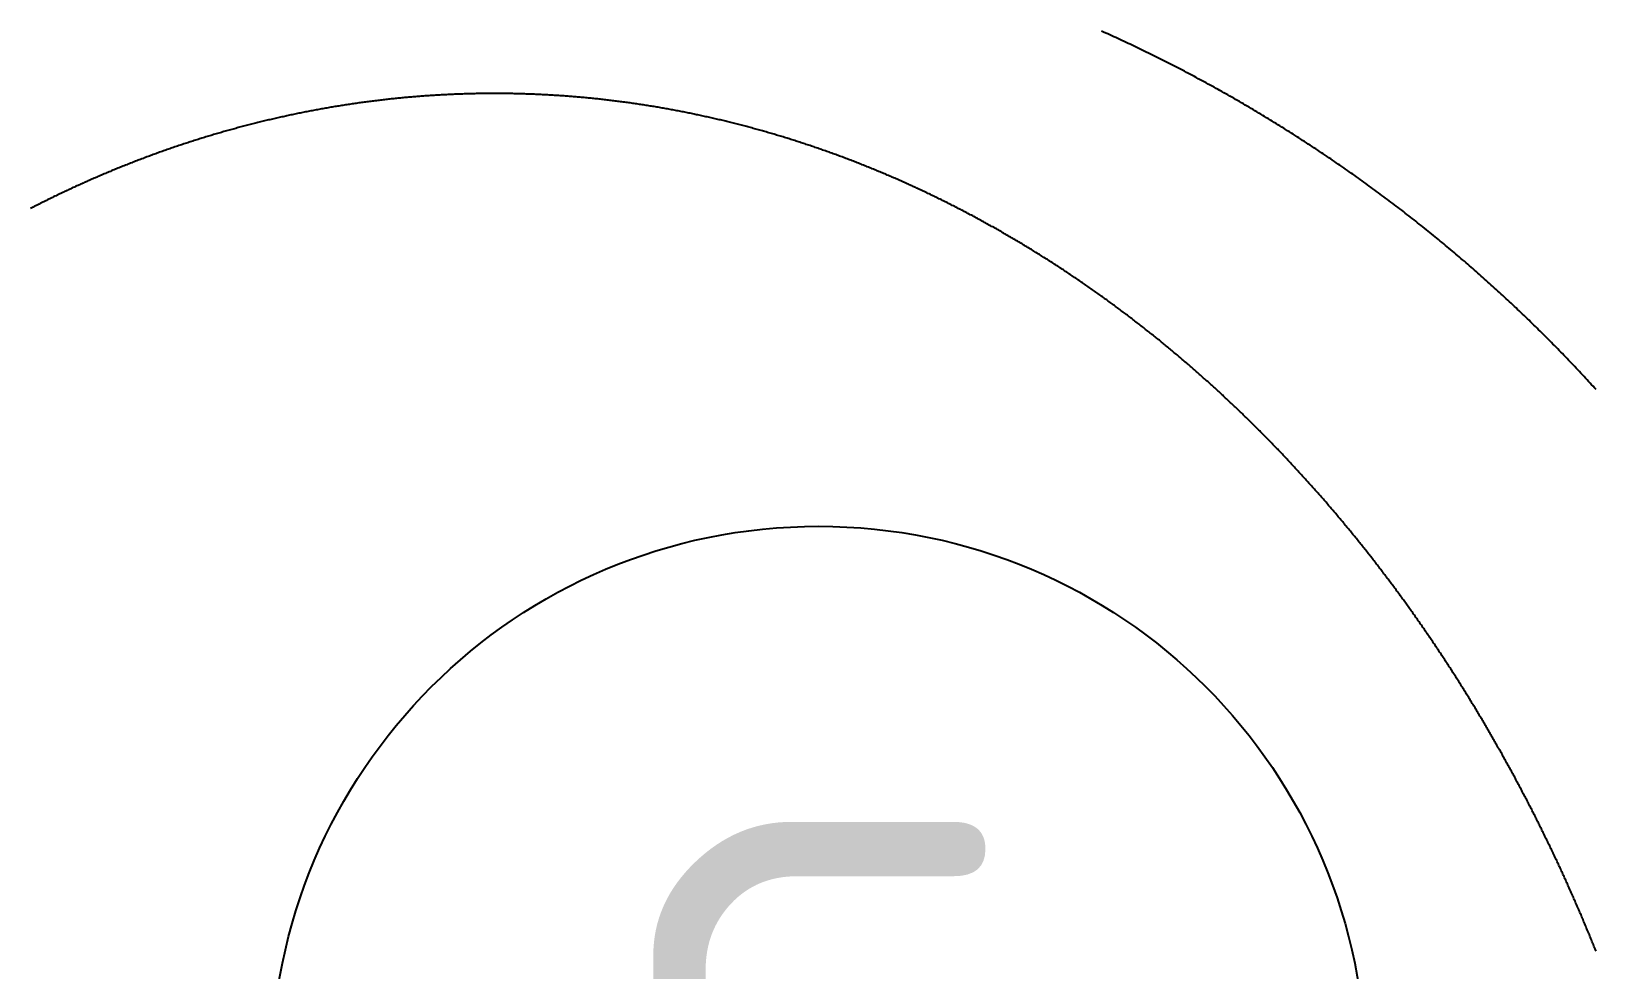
# Model space of a CAD drawing. Extents: x 4511820 to 5180432, y -1526536 to -944957.
# Drawn here: x 5013589 to 5013863.4, y -1422989 to -1422824.3 of the extents above; entities that cross this region are included whole.
import ezdxf

# ---------------------------------------------------------------- set-up
doc = ezdxf.new("R2010")
doc.units = 0
doc.header["$MEASUREMENT"] = 0
doc.layers.add('Z-Kúrenie', color=101, linetype='CONTINUOUS')
doc.styles.add('STYLE1', font='isocp.shx')

msp = doc.modelspace()

# ---------------------------------------------------------------- linework, layer by layer
at = {"layer": 'Z-Kúrenie'}
for points in [[(5013863.517, -1422887.167, 0), (5013863.258, -1422886.876, 0), (5013862.99, -1422886.584, 0), (5013862.722, -1422886.293, 0), (5013862.463, -1422886.003, 0), (5013862.195, -1422885.713, 0), (5013861.927, -1422885.424, 0), (5013861.659, -1422885.134, 0), (5013861.391, -1422884.845, 0), (5013861.124, -1422884.558, 0), (5013860.856, -1422884.27, 0), (5013860.58, -1422883.982, 0), (5013860.312, -1422883.695, 0), (5013860.044, -1422883.408, 0), (5013859.776, -1422883.122, 0), (5013859.5, -1422882.835, 0), (5013859.232, -1422882.55, 0), (5013858.956, -1422882.265, 0), (5013858.688, -1422881.98, 0), (5013858.412, -1422881.696, 0), (5013858.144, -1422881.413, 0), (5013857.868, -1422881.129, 0), (5013857.592, -1422880.846, 0), (5013857.316, -1422880.563, 0), (5013857.048, -1422880.281, 0), (5013856.772, -1422879.999, 0), (5013856.496, -1422879.718, 0), (5013856.22, -1422879.437, 0), (5013855.943, -1422879.157, 0), (5013855.667, -1422878.876, 0), (5013855.391, -1422878.597, 0), (5013855.107, -1422878.317, 0), (5013854.83, -1422878.038, 0), (5013854.554, -1422877.76, 0), (5013854.27, -1422877.482, 0), (5013853.994, -1422877.204, 0), (5013853.717, -1422876.927, 0), (5013853.433, -1422876.65, 0), (5013853.157, -1422876.374, 0), (5013852.872, -1422876.098, 0), (5013852.588, -1422875.822, 0), (5013852.311, -1422875.547, 0), (5013852.027, -1422875.273, 0), (5013851.742, -1422874.999, 0), (5013851.458, -1422874.725, 0), (5013851.173, -1422874.452, 0), (5013850.889, -1422874.179, 0), (5013850.613, -1422873.906, 0), (5013850.32, -1422873.634, 0), (5013850.035, -1422873.362, 0), (5013849.751, -1422873.091, 0), (5013849.466, -1422872.821, 0), (5013849.182, -1422872.55, 0), (5013848.897, -1422872.28, 0), (5013848.604, -1422872.011, 0), (5013848.32, -1422871.742, 0), (5013848.027, -1422871.473, 0), (5013847.742, -1422871.205, 0), (5013847.449, -1422870.937, 0), (5013847.165, -1422870.67, 0), (5013846.872, -1422870.403, 0), (5013846.587, -1422870.137, 0), (5013846.294, -1422869.871, 0), (5013846.002, -1422869.605, 0), (5013845.709, -1422869.34, 0), (5013845.416, -1422869.075, 0), (5013845.131, -1422868.811, 0), (5013844.838, -1422868.547, 0), (5013844.545, -1422868.284, 0), (5013844.253, -1422868.021, 0), (5013843.951, -1422867.759, 0), (5013843.658, -1422867.497, 0), (5013843.365, -1422867.235, 0), (5013843.073, -1422866.974, 0), (5013842.78, -1422866.713, 0), (5013842.478, -1422866.453, 0), (5013842.186, -1422866.193, 0), (5013841.884, -1422865.933, 0), (5013841.591, -1422865.675, 0), (5013841.29, -1422865.416, 0), (5013840.997, -1422865.158, 0), (5013840.696, -1422864.901, 0), (5013840.403, -1422864.644, 0), (5013840.102, -1422864.387, 0), (5013839.8, -1422864.131, 0), (5013839.499, -1422863.875, 0), (5013839.198, -1422863.619, 0), (5013838.905, -1422863.364, 0), (5013838.604, -1422863.11, 0), (5013838.303, -1422862.856, 0), (5013838.001, -1422862.603, 0), (5013837.7, -1422862.35, 0), (5013837.39, -1422862.097, 0), (5013837.089, -1422861.845, 0), (5013836.788, -1422861.593, 0), (5013836.487, -1422861.342, 0), (5013836.177, -1422861.091, 0), (5013835.876, -1422860.841, 0), (5013835.574, -1422860.591, 0), (5013835.265, -1422860.342, 0), (5013834.963, -1422860.093, 0), (5013834.654, -1422859.844, 0), (5013834.353, -1422859.597, 0), (5013834.043, -1422859.349, 0), (5013833.733, -1422859.102, 0), (5013833.432, -1422858.855, 0), (5013833.122, -1422858.609, 0), (5013832.813, -1422858.363, 0), (5013832.503, -1422858.118, 0), (5013832.193, -1422857.874, 0), (5013831.892, -1422857.629, 0), (5013831.583, -1422857.385, 0), (5013831.273, -1422857.142, 0), (5013830.955, -1422856.899, 0), (5013830.645, -1422856.657, 0), (5013830.336, -1422856.415, 0), (5013830.026, -1422856.173, 0), (5013829.716, -1422855.932, 0), (5013829.407, -1422855.692, 0), (5013829.089, -1422855.452, 0), (5013828.779, -1422855.212, 0), (5013828.461, -1422854.973, 0), (5013828.151, -1422854.735, 0), (5013827.833, -1422854.496, 0), (5013827.524, -1422854.258, 0), (5013827.206, -1422854.022, 0), (5013826.896, -1422853.785, 0), (5013826.578, -1422853.548, 0), (5013826.26, -1422853.313, 0), (5013825.951, -1422853.078, 0), (5013825.633, -1422852.842, 0), (5013825.315, -1422852.608, 0), (5013824.997, -1422852.374, 0), (5013824.679, -1422852.141, 0), (5013824.361, -1422851.908, 0), (5013824.043, -1422851.675, 0), (5013823.725, -1422851.443, 0), (5013823.407, -1422851.212, 0), (5013823.089, -1422850.981, 0), (5013822.77, -1422850.75, 0), (5013822.452, -1422850.52, 0), (5013822.126, -1422850.291, 0), (5013821.808, -1422850.062, 0), (5013821.49, -1422849.833, 0), (5013821.164, -1422849.605, 0), (5013820.846, -1422849.378, 0), (5013820.519, -1422849.15, 0), (5013820.201, -1422848.923, 0), (5013819.875, -1422848.698, 0), (5013819.557, -1422848.472, 0), (5013819.231, -1422848.246, 0), (5013818.913, -1422848.022, 0), (5013818.586, -1422847.798, 0), (5013818.26, -1422847.574, 0), (5013817.933, -1422847.351, 0), (5013817.607, -1422847.128, 0), (5013817.289, -1422846.906, 0), (5013816.963, -1422846.684, 0), (5013816.636, -1422846.463, 0), (5013816.31, -1422846.242, 0), (5013815.984, -1422846.022, 0), (5013815.657, -1422845.802, 0), (5013815.331, -1422845.583, 0), (5013814.996, -1422845.364, 0), (5013814.67, -1422845.146, 0), (5013814.343, -1422844.928, 0), (5013814.017, -1422844.711, 0), (5013813.682, -1422844.494, 0), (5013813.356, -1422844.277, 0), (5013813.03, -1422844.061, 0), (5013812.695, -1422843.846, 0), (5013812.368, -1422843.631, 0), (5013812.034, -1422843.417, 0), (5013811.707, -1422843.204, 0), (5013811.373, -1422842.99, 0), (5013811.046, -1422842.778, 0), (5013810.711, -1422842.565, 0), (5013810.377, -1422842.353, 0), (5013810.05, -1422842.142, 0), (5013809.716, -1422841.931, 0), (5013809.381, -1422841.721, 0), (5013809.046, -1422841.511, 0), (5013808.711, -1422841.301, 0), (5013808.377, -1422841.093, 0), (5013808.042, -1422840.885, 0), (5013807.707, -1422840.676, 0), (5013807.372, -1422840.47, 0), (5013807.038, -1422840.263, 0), (5013806.703, -1422840.056, 0), (5013806.368, -1422839.85, 0), (5013806.033, -1422839.645, 0), (5013805.699, -1422839.44, 0), (5013805.356, -1422839.236, 0), (5013805.021, -1422839.033, 0), (5013804.686, -1422838.829, 0), (5013804.343, -1422838.627, 0), (5013804.008, -1422838.424, 0), (5013803.673, -1422838.223, 0), (5013803.33, -1422838.022, 0), (5013802.996, -1422837.821, 0), (5013802.653, -1422837.621, 0), (5013802.318, -1422837.421, 0), (5013801.975, -1422837.222, 0), (5013801.632, -1422837.023, 0), (5013801.297, -1422836.825, 0), (5013800.954, -1422836.628, 0), (5013800.611, -1422836.43, 0), (5013800.267, -1422836.233, 0), (5013799.933, -1422836.038, 0), (5013799.59, -1422835.843, 0), (5013799.247, -1422835.648, 0), (5013798.903, -1422835.453, 0), (5013798.56, -1422835.258, 0), (5013798.217, -1422835.065, 0), (5013797.874, -1422834.873, 0), (5013797.531, -1422834.68, 0), (5013797.188, -1422834.488, 0), (5013796.836, -1422834.297, 0), (5013796.493, -1422834.106, 0), (5013796.15, -1422833.915, 0), (5013795.807, -1422833.725, 0), (5013795.464, -1422833.536, 0), (5013795.112, -1422833.347, 0), (5013794.769, -1422833.159, 0), (5013794.426, -1422832.971, 0), (5013794.075, -1422832.784, 0), (5013793.732, -1422832.597, 0), (5013793.38, -1422832.411, 0), (5013793.037, -1422832.226, 0), (5013792.686, -1422832.041, 0), (5013792.334, -1422831.856, 0), (5013791.991, -1422831.672, 0), (5013791.639, -1422831.488, 0), (5013791.296, -1422831.305, 0), (5013790.945, -1422831.123, 0), (5013790.593, -1422830.941, 0), (5013790.242, -1422830.76, 0), (5013789.89, -1422830.579, 0), (5013789.547, -1422830.398, 0), (5013789.196, -1422830.218, 0), (5013788.844, -1422830.039, 0), (5013788.493, -1422829.86, 0), (5013788.141, -1422829.682, 0), (5013787.79, -1422829.504, 0), (5013787.438, -1422829.327, 0), (5013787.087, -1422829.15, 0), (5013786.736, -1422828.975, 0), (5013786.384, -1422828.799, 0), (5013786.024, -1422828.624, 0), (5013785.673, -1422828.449, 0), (5013785.321, -1422828.275, 0), (5013784.97, -1422828.102, 0), (5013784.61, -1422827.928, 0), (5013784.258, -1422827.756, 0), (5013783.907, -1422827.584, 0), (5013783.547, -1422827.413, 0), (5013783.196, -1422827.242, 0), (5013782.836, -1422827.072, 0), (5013782.484, -1422826.902, 0), (5013782.124, -1422826.733, 0), (5013781.773, -1422826.564, 0), (5013781.413, -1422826.396, 0), (5013781.062, -1422826.229, 0), (5013780.702, -1422826.061, 0), (5013780.342, -1422825.896, 0), (5013779.99, -1422825.729, 0), (5013779.631, -1422825.564, 0), (5013779.271, -1422825.399, 0), (5013778.919, -1422825.235, 0), (5013778.559, -1422825.071, 0), (5013778.2, -1422824.907, 0), (5013777.84, -1422824.745, 0), (5013777.48, -1422824.583, 0), (5013777.12, -1422824.421, 0), (5013776.76, -1422824.261, 0)], [(5013863.5, -1422985.712, 0), (5013863.408, -1422985.491, 0), (5013863.324, -1422985.271, 0), (5013863.232, -1422985.05, 0), (5013863.14, -1422984.83, 0), (5013863.057, -1422984.61, 0), (5013862.965, -1422984.391, 0), (5013862.873, -1422984.171, 0), (5013862.789, -1422983.951, 0), (5013862.697, -1422983.732, 0), (5013862.605, -1422983.511, 0), (5013862.513, -1422983.292, 0), (5013862.429, -1422983.072, 0), (5013862.337, -1422982.853, 0), (5013862.245, -1422982.634, 0), (5013862.153, -1422982.414, 0), (5013862.061, -1422982.195, 0), (5013861.969, -1422981.976, 0), (5013861.877, -1422981.757, 0), (5013861.785, -1422981.537, 0), (5013861.701, -1422981.319, 0), (5013861.609, -1422981.1, 0), (5013861.517, -1422980.881, 0), (5013861.425, -1422980.662, 0), (5013861.324, -1422980.444, 0), (5013861.232, -1422980.225, 0), (5013861.14, -1422980.007, 0), (5013861.048, -1422979.788, 0), (5013860.956, -1422979.57, 0), (5013860.864, -1422979.351, 0), (5013860.772, -1422979.133, 0), (5013860.68, -1422978.915, 0), (5013860.58, -1422978.697, 0), (5013860.488, -1422978.479, 0), (5013860.395, -1422978.261, 0), (5013860.303, -1422978.043, 0), (5013860.203, -1422977.825, 0), (5013860.111, -1422977.607, 0), (5013860.019, -1422977.39, 0), (5013859.918, -1422977.172, 0), (5013859.826, -1422976.955, 0), (5013859.734, -1422976.737, 0), (5013859.634, -1422976.52, 0), (5013859.542, -1422976.303, 0), (5013859.441, -1422976.085, 0), (5013859.349, -1422975.868, 0), (5013859.257, -1422975.651, 0), (5013859.157, -1422975.434, 0), (5013859.057, -1422975.217, 0), (5013858.964, -1422975.001, 0), (5013858.864, -1422974.784, 0), (5013858.772, -1422974.567, 0), (5013858.672, -1422974.35, 0), (5013858.58, -1422974.134, 0), (5013858.479, -1422973.917, 0), (5013858.379, -1422973.701, 0), (5013858.287, -1422973.484, 0), (5013858.186, -1422973.268, 0), (5013858.086, -1422973.052, 0), (5013857.985, -1422972.837, 0), (5013857.893, -1422972.621, 0), (5013857.793, -1422972.405, 0), (5013857.692, -1422972.189, 0), (5013857.592, -1422971.973, 0), (5013857.492, -1422971.757, 0), (5013857.391, -1422971.541, 0), (5013857.299, -1422971.326, 0), (5013857.199, -1422971.11, 0), (5013857.098, -1422970.895, 0), (5013856.998, -1422970.68, 0), (5013856.897, -1422970.465, 0), (5013856.797, -1422970.25, 0), (5013856.697, -1422970.035, 0), (5013856.596, -1422969.82, 0), (5013856.496, -1422969.605, 0), (5013856.395, -1422969.39, 0), (5013856.295, -1422969.175, 0), (5013856.186, -1422968.96, 0), (5013856.086, -1422968.746, 0), (5013855.985, -1422968.532, 0), (5013855.885, -1422968.317, 0), (5013855.784, -1422968.102, 0), (5013855.684, -1422967.888, 0), (5013855.575, -1422967.674, 0), (5013855.475, -1422967.461, 0), (5013855.374, -1422967.246, 0), (5013855.266, -1422967.032, 0), (5013855.165, -1422966.819, 0), (5013855.065, -1422966.605, 0), (5013854.956, -1422966.391, 0), (5013854.856, -1422966.178, 0), (5013854.755, -1422965.964, 0), (5013854.646, -1422965.751, 0), (5013854.546, -1422965.538, 0), (5013854.437, -1422965.324, 0), (5013854.337, -1422965.111, 0), (5013854.228, -1422964.898, 0), (5013854.127, -1422964.685, 0), (5013854.019, -1422964.472, 0), (5013853.918, -1422964.259, 0), (5013853.809, -1422964.046, 0), (5013853.709, -1422963.834, 0), (5013853.6, -1422963.621, 0), (5013853.491, -1422963.409, 0), (5013853.391, -1422963.196, 0), (5013853.282, -1422962.983, 0), (5013853.173, -1422962.772, 0), (5013853.065, -1422962.559, 0), (5013852.964, -1422962.347, 0), (5013852.855, -1422962.136, 0), (5013852.747, -1422961.924, 0), (5013852.638, -1422961.711, 0), (5013852.537, -1422961.5, 0), (5013852.429, -1422961.289, 0), (5013852.32, -1422961.077, 0), (5013852.211, -1422960.865, 0), (5013852.102, -1422960.654, 0), (5013851.993, -1422960.443, 0), (5013851.885, -1422960.232, 0), (5013851.776, -1422960.021, 0), (5013851.667, -1422959.809, 0), (5013851.558, -1422959.598, 0), (5013851.45, -1422959.387, 0), (5013851.341, -1422959.177, 0), (5013851.232, -1422958.967, 0), (5013851.123, -1422958.756, 0), (5013851.014, -1422958.546, 0), (5013850.906, -1422958.335, 0), (5013850.788, -1422958.125, 0), (5013850.68, -1422957.915, 0), (5013850.571, -1422957.705, 0), (5013850.462, -1422957.495, 0), (5013850.353, -1422957.284, 0), (5013850.236, -1422957.074, 0), (5013850.127, -1422956.865, 0), (5013850.018, -1422956.655, 0), (5013849.901, -1422956.446, 0), (5013849.793, -1422956.236, 0), (5013849.684, -1422956.027, 0), (5013849.567, -1422955.817, 0), (5013849.458, -1422955.608, 0), (5013849.349, -1422955.399, 0), (5013849.232, -1422955.19, 0), (5013849.123, -1422954.981, 0), (5013849.006, -1422954.772, 0), (5013848.897, -1422954.564, 0), (5013848.78, -1422954.355, 0), (5013848.671, -1422954.146, 0), (5013848.554, -1422953.938, 0), (5013848.437, -1422953.729, 0), (5013848.328, -1422953.521, 0), (5013848.211, -1422953.314, 0), (5013848.094, -1422953.105, 0), (5013847.985, -1422952.897, 0), (5013847.868, -1422952.689, 0), (5013847.751, -1422952.482, 0), (5013847.642, -1422952.274, 0), (5013847.525, -1422952.067, 0), (5013847.408, -1422951.859, 0), (5013847.29, -1422951.652, 0), (5013847.173, -1422951.444, 0), (5013847.064, -1422951.237, 0), (5013846.947, -1422951.03, 0), (5013846.83, -1422950.823, 0), (5013846.713, -1422950.616, 0), (5013846.596, -1422950.409, 0), (5013846.479, -1422950.202, 0), (5013846.361, -1422949.995, 0), (5013846.244, -1422949.789, 0), (5013846.127, -1422949.583, 0), (5013846.01, -1422949.376, 0), (5013845.893, -1422949.17, 0), (5013845.776, -1422948.964, 0), (5013845.658, -1422948.758, 0), (5013845.541, -1422948.552, 0), (5013845.424, -1422948.346, 0), (5013845.307, -1422948.14, 0), (5013845.181, -1422947.935, 0), (5013845.064, -1422947.729, 0), (5013844.947, -1422947.523, 0), (5013844.83, -1422947.318, 0), (5013844.713, -1422947.113, 0), (5013844.587, -1422946.908, 0), (5013844.47, -1422946.703, 0), (5013844.353, -1422946.498, 0), (5013844.227, -1422946.293, 0), (5013844.11, -1422946.088, 0), (5013843.993, -1422945.884, 0), (5013843.868, -1422945.679, 0), (5013843.75, -1422945.475, 0), (5013843.625, -1422945.271, 0), (5013843.508, -1422945.066, 0), (5013843.382, -1422944.862, 0), (5013843.265, -1422944.658, 0), (5013843.14, -1422944.455, 0), (5013843.022, -1422944.25, 0), (5013842.897, -1422944.047, 0), (5013842.78, -1422943.843, 0), (5013842.654, -1422943.64, 0), (5013842.529, -1422943.436, 0), (5013842.411, -1422943.233, 0), (5013842.286, -1422943.029, 0), (5013842.16, -1422942.827, 0), (5013842.043, -1422942.624, 0), (5013841.918, -1422942.421, 0), (5013841.792, -1422942.218, 0), (5013841.667, -1422942.015, 0), (5013841.55, -1422941.813, 0), (5013841.424, -1422941.61, 0), (5013841.298, -1422941.408, 0), (5013841.173, -1422941.206, 0), (5013841.047, -1422941.003, 0), (5013840.922, -1422940.802, 0), (5013840.805, -1422940.6, 0), (5013840.679, -1422940.398, 0), (5013840.554, -1422940.196, 0), (5013840.428, -1422939.994, 0), (5013840.303, -1422939.793, 0), (5013840.177, -1422939.592, 0), (5013840.052, -1422939.391, 0), (5013839.926, -1422939.189, 0), (5013839.792, -1422938.988, 0), (5013839.667, -1422938.787, 0), (5013839.541, -1422938.587, 0), (5013839.416, -1422938.386, 0), (5013839.29, -1422938.185, 0), (5013839.164, -1422937.985, 0), (5013839.039, -1422937.784, 0), (5013838.905, -1422937.584, 0), (5013838.78, -1422937.384, 0), (5013838.654, -1422937.184, 0), (5013838.52, -1422936.984, 0), (5013838.395, -1422936.784, 0), (5013838.269, -1422936.584, 0), (5013838.135, -1422936.385, 0), (5013838.01, -1422936.185, 0), (5013837.884, -1422935.986, 0), (5013837.75, -1422935.786, 0), (5013837.625, -1422935.587, 0), (5013837.491, -1422935.388, 0), (5013837.365, -1422935.189, 0), (5013837.231, -1422934.991, 0), (5013837.106, -1422934.791, 0), (5013836.972, -1422934.593, 0), (5013836.846, -1422934.395, 0), (5013836.713, -1422934.196, 0), (5013836.587, -1422933.998, 0), (5013836.453, -1422933.8, 0), (5013836.319, -1422933.602, 0), (5013836.194, -1422933.404, 0), (5013836.06, -1422933.206, 0), (5013835.926, -1422933.009, 0), (5013835.8, -1422932.811, 0), (5013835.666, -1422932.614, 0), (5013835.533, -1422932.416, 0), (5013835.399, -1422932.219, 0), (5013835.265, -1422932.022, 0), (5013835.139, -1422931.825, 0), (5013835.005, -1422931.628, 0), (5013834.871, -1422931.431, 0), (5013834.738, -1422931.235, 0), (5013834.604, -1422931.038, 0), (5013834.47, -1422930.842, 0), (5013834.336, -1422930.646, 0), (5013834.202, -1422930.449, 0), (5013834.068, -1422930.253, 0), (5013833.934, -1422930.057, 0), (5013833.8, -1422929.862, 0), (5013833.666, -1422929.666, 0), (5013833.532, -1422929.471, 0), (5013833.399, -1422929.275, 0), (5013833.265, -1422929.08, 0), (5013833.131, -1422928.884, 0), (5013832.997, -1422928.689, 0), (5013832.855, -1422928.494, 0), (5013832.721, -1422928.299, 0), (5013832.587, -1422928.105, 0), (5013832.453, -1422927.91, 0), (5013832.311, -1422927.716, 0), (5013832.177, -1422927.522, 0), (5013832.043, -1422927.327, 0), (5013831.909, -1422927.133, 0), (5013831.767, -1422926.939, 0), (5013831.633, -1422926.745, 0), (5013831.491, -1422926.551, 0), (5013831.357, -1422926.358, 0), (5013831.223, -1422926.164, 0), (5013831.08, -1422925.971, 0), (5013830.947, -1422925.778, 0), (5013830.804, -1422925.584, 0), (5013830.67, -1422925.391, 0), (5013830.528, -1422925.199, 0), (5013830.394, -1422925.006, 0), (5013830.252, -1422924.813, 0), (5013830.11, -1422924.62, 0), (5013829.976, -1422924.428, 0), (5013829.834, -1422924.236, 0), (5013829.7, -1422924.044, 0), (5013829.557, -1422923.852, 0), (5013829.415, -1422923.66, 0), (5013829.273, -1422923.468, 0), (5013829.139, -1422923.276, 0), (5013828.997, -1422923.085, 0), (5013828.854, -1422922.894, 0), (5013828.712, -1422922.702, 0), (5013828.57, -1422922.511, 0), (5013828.436, -1422922.32, 0), (5013828.294, -1422922.129, 0), (5013828.151, -1422921.938, 0), (5013828.009, -1422921.748, 0), (5013827.867, -1422921.557, 0), (5013827.725, -1422921.367, 0), (5013827.582, -1422921.177, 0), (5013827.44, -1422920.987, 0), (5013827.298, -1422920.797, 0), (5013827.156, -1422920.607, 0), (5013827.013, -1422920.418, 0), (5013826.871, -1422920.228, 0), (5013826.729, -1422920.039, 0), (5013826.587, -1422919.849, 0), (5013826.444, -1422919.659, 0), (5013826.302, -1422919.47, 0), (5013826.151, -1422919.282, 0), (5013826.009, -1422919.093, 0), (5013825.867, -1422918.905, 0), (5013825.725, -1422918.715, 0), (5013825.574, -1422918.527, 0), (5013825.432, -1422918.339, 0), (5013825.289, -1422918.151, 0), (5013825.147, -1422917.963, 0), (5013824.997, -1422917.775, 0), (5013824.854, -1422917.587, 0), (5013824.704, -1422917.4, 0), (5013824.561, -1422917.212, 0), (5013824.419, -1422917.025, 0), (5013824.268, -1422916.838, 0), (5013824.126, -1422916.651, 0), (5013823.976, -1422916.464, 0), (5013823.833, -1422916.277, 0), (5013823.683, -1422916.09, 0), (5013823.54, -1422915.904, 0), (5013823.39, -1422915.718, 0), (5013823.248, -1422915.531, 0), (5013823.097, -1422915.345, 0), (5013822.946, -1422915.159, 0), (5013822.804, -1422914.973, 0), (5013822.653, -1422914.787, 0), (5013822.503, -1422914.602, 0), (5013822.36, -1422914.417, 0), (5013822.21, -1422914.232, 0), (5013822.059, -1422914.046, 0), (5013821.909, -1422913.861, 0), (5013821.758, -1422913.676, 0), (5013821.616, -1422913.492, 0), (5013821.465, -1422913.307, 0), (5013821.314, -1422913.123, 0), (5013821.164, -1422912.938, 0), (5013821.013, -1422912.754, 0), (5013820.862, -1422912.57, 0), (5013820.712, -1422912.386, 0), (5013820.561, -1422912.202, 0), (5013820.411, -1422912.019, 0), (5013820.26, -1422911.836, 0), (5013820.109, -1422911.652, 0), (5013819.959, -1422911.469, 0), (5013819.808, -1422911.286, 0), (5013819.657, -1422911.103, 0), (5013819.507, -1422910.92, 0), (5013819.356, -1422910.738, 0), (5013819.205, -1422910.555, 0), (5013819.055, -1422910.373, 0), (5013818.896, -1422910.19, 0), (5013818.745, -1422910.009, 0), (5013818.595, -1422909.826, 0), (5013818.444, -1422909.645, 0), (5013818.293, -1422909.463, 0), (5013818.134, -1422909.282, 0), (5013817.984, -1422909.101, 0), (5013817.833, -1422908.919, 0), (5013817.674, -1422908.739, 0), (5013817.523, -1422908.558, 0), (5013817.364, -1422908.377, 0), (5013817.214, -1422908.196, 0), (5013817.063, -1422908.015, 0), (5013816.904, -1422907.836, 0), (5013816.754, -1422907.656, 0), (5013816.595, -1422907.476, 0), (5013816.444, -1422907.296, 0), (5013816.285, -1422907.116, 0), (5013816.134, -1422906.936, 0), (5013815.975, -1422906.757, 0), (5013815.816, -1422906.578, 0), (5013815.666, -1422906.399, 0), (5013815.507, -1422906.22, 0), (5013815.356, -1422906.04, 0), (5013815.197, -1422905.862, 0), (5013815.038, -1422905.683, 0), (5013814.879, -1422905.505, 0), (5013814.728, -1422905.327, 0), (5013814.569, -1422905.149, 0), (5013814.41, -1422904.971, 0), (5013814.251, -1422904.794, 0), (5013814.101, -1422904.616, 0), (5013813.942, -1422904.438, 0), (5013813.783, -1422904.261, 0), (5013813.624, -1422904.084, 0), (5013813.465, -1422903.907, 0), (5013813.306, -1422903.73, 0), (5013813.147, -1422903.553, 0), (5013812.988, -1422903.377, 0), (5013812.829, -1422903.2, 0), (5013812.67, -1422903.024, 0), (5013812.511, -1422902.848, 0), (5013812.352, -1422902.672, 0), (5013812.193, -1422902.496, 0), (5013812.034, -1422902.321, 0), (5013811.875, -1422902.146, 0), (5013811.716, -1422901.97, 0), (5013811.557, -1422901.795, 0), (5013811.389, -1422901.62, 0), (5013811.23, -1422901.445, 0), (5013811.071, -1422901.271, 0), (5013810.912, -1422901.096, 0), (5013810.745, -1422900.922, 0), (5013810.586, -1422900.748, 0), (5013810.427, -1422900.574, 0), (5013810.268, -1422900.4, 0), (5013810.101, -1422900.226, 0), (5013809.942, -1422900.053, 0), (5013809.783, -1422899.88, 0), (5013809.615, -1422899.706, 0), (5013809.456, -1422899.533, 0), (5013809.289, -1422899.36, 0), (5013809.13, -1422899.187, 0), (5013808.962, -1422899.015, 0), (5013808.803, -1422898.843, 0), (5013808.636, -1422898.67, 0), (5013808.477, -1422898.498, 0), (5013808.31, -1422898.326, 0), (5013808.151, -1422898.155, 0), (5013807.983, -1422897.983, 0), (5013807.816, -1422897.812, 0), (5013807.657, -1422897.64, 0), (5013807.49, -1422897.469, 0), (5013807.322, -1422897.298, 0), (5013807.163, -1422897.127, 0), (5013806.996, -1422896.956, 0), (5013806.828, -1422896.787, 0), (5013806.661, -1422896.616, 0), (5013806.502, -1422896.446, 0), (5013806.335, -1422896.276, 0), (5013806.167, -1422896.106, 0), (5013806, -1422895.936, 0), (5013805.833, -1422895.767, 0), (5013805.665, -1422895.597, 0), (5013805.506, -1422895.428, 0), (5013805.339, -1422895.259, 0), (5013805.171, -1422895.091, 0), (5013805.004, -1422894.922, 0), (5013804.837, -1422894.754, 0), (5013804.669, -1422894.586, 0), (5013804.502, -1422894.417, 0), (5013804.335, -1422894.249, 0), (5013804.167, -1422894.082, 0), (5013804, -1422893.914, 0), (5013803.824, -1422893.746, 0), (5013803.657, -1422893.58, 0), (5013803.489, -1422893.412, 0), (5013803.322, -1422893.245, 0), (5013803.155, -1422893.078, 0), (5013802.987, -1422892.912, 0), (5013802.812, -1422892.745, 0), (5013802.644, -1422892.58, 0), (5013802.477, -1422892.413, 0), (5013802.301, -1422892.247, 0), (5013802.134, -1422892.082, 0), (5013801.966, -1422891.916, 0), (5013801.799, -1422891.751, 0), (5013801.623, -1422891.585, 0), (5013801.456, -1422891.421, 0), (5013801.28, -1422891.256, 0), (5013801.113, -1422891.091, 0), (5013800.937, -1422890.927, 0), (5013800.77, -1422890.762, 0), (5013800.594, -1422890.598, 0), (5013800.426, -1422890.434, 0), (5013800.251, -1422890.27, 0), (5013800.083, -1422890.107, 0), (5013799.908, -1422889.944, 0), (5013799.74, -1422889.78, 0), (5013799.565, -1422889.617, 0), (5013799.389, -1422889.454, 0), (5013799.221, -1422889.291, 0), (5013799.046, -1422889.128, 0), (5013798.87, -1422888.966, 0), (5013798.703, -1422888.804, 0), (5013798.527, -1422888.642, 0), (5013798.351, -1422888.48, 0), (5013798.175, -1422888.318, 0), (5013798.008, -1422888.157, 0), (5013797.832, -1422887.995, 0), (5013797.656, -1422887.835, 0), (5013797.481, -1422887.674, 0), (5013797.305, -1422887.513, 0), (5013797.129, -1422887.353, 0), (5013796.954, -1422887.192, 0), (5013796.786, -1422887.032, 0), (5013796.61, -1422886.871, 0), (5013796.435, -1422886.712, 0), (5013796.259, -1422886.553, 0), (5013796.083, -1422886.393, 0), (5013795.907, -1422886.234, 0), (5013795.732, -1422886.074, 0), (5013795.548, -1422885.916, 0), (5013795.372, -1422885.757, 0), (5013795.196, -1422885.598, 0), (5013795.02, -1422885.44, 0), (5013794.845, -1422885.281, 0), (5013794.669, -1422885.123, 0), (5013794.493, -1422884.966, 0), (5013794.309, -1422884.808, 0), (5013794.133, -1422884.65, 0), (5013793.958, -1422884.493, 0), (5013793.782, -1422884.337, 0), (5013793.598, -1422884.179, 0), (5013793.422, -1422884.023, 0), (5013793.246, -1422883.866, 0), (5013793.062, -1422883.71, 0), (5013792.886, -1422883.554, 0), (5013792.711, -1422883.398, 0), (5013792.527, -1422883.242, 0), (5013792.351, -1422883.086, 0), (5013792.167, -1422882.932, 0), (5013791.991, -1422882.776, 0), (5013791.807, -1422882.621, 0), (5013791.631, -1422882.466, 0), (5013791.447, -1422882.312, 0), (5013791.271, -1422882.157, 0), (5013791.087, -1422882.003, 0), (5013790.911, -1422881.85, 0), (5013790.727, -1422881.696, 0), (5013790.543, -1422881.542, 0), (5013790.367, -1422881.388, 0), (5013790.183, -1422881.235, 0), (5013789.999, -1422881.082, 0), (5013789.824, -1422880.929, 0), (5013789.639, -1422880.777, 0), (5013789.455, -1422880.624, 0), (5013789.271, -1422880.472, 0), (5013789.095, -1422880.32, 0), (5013788.911, -1422880.168, 0), (5013788.727, -1422880.016, 0), (5013788.543, -1422879.864, 0), (5013788.359, -1422879.714, 0), (5013788.175, -1422879.562, 0), (5013787.991, -1422879.412, 0), (5013787.815, -1422879.261, 0), (5013787.631, -1422879.11, 0), (5013787.447, -1422878.96, 0), (5013787.263, -1422878.81, 0), (5013787.079, -1422878.66, 0), (5013786.895, -1422878.51, 0), (5013786.71, -1422878.361, 0), (5013786.526, -1422878.212, 0), (5013786.342, -1422878.063, 0), (5013786.15, -1422877.914, 0), (5013785.966, -1422877.765, 0), (5013785.782, -1422877.617, 0), (5013785.597, -1422877.469, 0), (5013785.413, -1422877.32, 0), (5013785.229, -1422877.172, 0), (5013785.037, -1422877.024, 0), (5013784.853, -1422876.877, 0), (5013784.668, -1422876.73, 0), (5013784.484, -1422876.583, 0), (5013784.292, -1422876.436, 0), (5013784.108, -1422876.289, 0), (5013783.924, -1422876.143, 0), (5013783.731, -1422875.997, 0), (5013783.547, -1422875.851, 0), (5013783.363, -1422875.704, 0), (5013783.171, -1422875.559, 0), (5013782.986, -1422875.413, 0), (5013782.794, -1422875.268, 0), (5013782.61, -1422875.124, 0), (5013782.417, -1422874.979, 0), (5013782.233, -1422874.834, 0), (5013782.041, -1422874.689, 0), (5013781.857, -1422874.545, 0), (5013781.664, -1422874.402, 0), (5013781.48, -1422874.258, 0), (5013781.288, -1422874.114, 0), (5013781.103, -1422873.971, 0), (5013780.911, -1422873.827, 0), (5013780.719, -1422873.685, 0), (5013780.534, -1422873.542, 0), (5013780.342, -1422873.4, 0), (5013780.149, -1422873.258, 0), (5013779.957, -1422873.115, 0), (5013779.773, -1422872.973, 0), (5013779.58, -1422872.832, 0), (5013779.388, -1422872.69, 0), (5013779.195, -1422872.549, 0), (5013779.011, -1422872.408, 0), (5013778.819, -1422872.268, 0), (5013778.626, -1422872.127, 0), (5013778.434, -1422871.986, 0), (5013778.241, -1422871.847, 0), (5013778.049, -1422871.706, 0), (5013777.856, -1422871.566, 0), (5013777.664, -1422871.427, 0), (5013777.472, -1422871.288, 0), (5013777.279, -1422871.149, 0), (5013777.087, -1422871.01, 0), (5013776.894, -1422870.871, 0), (5013776.702, -1422870.733, 0), (5013776.509, -1422870.595, 0), (5013776.317, -1422870.457, 0), (5013776.124, -1422870.318, 0), (5013775.932, -1422870.181, 0), (5013775.739, -1422870.044, 0), (5013775.547, -1422869.907, 0), (5013775.346, -1422869.77, 0), (5013775.153, -1422869.633, 0), (5013774.961, -1422869.497, 0), (5013774.768, -1422869.36, 0), (5013774.568, -1422869.225, 0), (5013774.375, -1422869.089, 0), (5013774.183, -1422868.954, 0), (5013773.99, -1422868.818, 0), (5013773.789, -1422868.682, 0), (5013773.597, -1422868.548, 0), (5013773.404, -1422868.413, 0), (5013773.204, -1422868.279, 0), (5013773.011, -1422868.144, 0), (5013772.81, -1422868.01, 0), (5013772.618, -1422867.877, 0), (5013772.417, -1422867.743, 0), (5013772.224, -1422867.61, 0), (5013772.032, -1422867.477, 0), (5013771.831, -1422867.344, 0), (5013771.63, -1422867.211, 0), (5013771.438, -1422867.079, 0), (5013771.237, -1422866.947, 0), (5013771.044, -1422866.815, 0), (5013770.844, -1422866.683, 0), (5013770.651, -1422866.552, 0), (5013770.45, -1422866.42, 0), (5013770.249, -1422866.289, 0), (5013770.057, -1422866.158, 0), (5013769.856, -1422866.028, 0), (5013769.655, -1422865.897, 0), (5013769.454, -1422865.768, 0), (5013769.262, -1422865.637, 0), (5013769.061, -1422865.507, 0), (5013768.86, -1422865.379, 0), (5013768.659, -1422865.249, 0), (5013768.467, -1422865.12, 0), (5013768.266, -1422864.991, 0), (5013768.065, -1422864.863, 0), (5013767.864, -1422864.734, 0), (5013767.664, -1422864.606, 0), (5013767.463, -1422864.479, 0), (5013767.262, -1422864.351, 0), (5013767.061, -1422864.224, 0), (5013766.86, -1422864.096, 0), (5013766.659, -1422863.97, 0), (5013766.459, -1422863.843, 0), (5013766.258, -1422863.717, 0), (5013766.057, -1422863.59, 0), (5013765.856, -1422863.465, 0), (5013765.655, -1422863.339, 0), (5013765.454, -1422863.214, 0), (5013765.253, -1422863.088, 0), (5013765.053, -1422862.963, 0), (5013764.852, -1422862.839, 0), (5013764.651, -1422862.714, 0), (5013764.45, -1422862.589, 0), (5013764.241, -1422862.465, 0), (5013764.04, -1422862.342, 0), (5013763.839, -1422862.219, 0), (5013763.638, -1422862.095, 0), (5013763.429, -1422861.972, 0), (5013763.228, -1422861.849, 0), (5013763.027, -1422861.726, 0), (5013762.827, -1422861.604, 0), (5013762.617, -1422861.482, 0), (5013762.417, -1422861.36, 0), (5013762.216, -1422861.239, 0), (5013762.006, -1422861.117, 0), (5013761.806, -1422860.996, 0), (5013761.596, -1422860.875, 0), (5013761.396, -1422860.754, 0), (5013761.186, -1422860.634, 0), (5013760.985, -1422860.514, 0), (5013760.776, -1422860.393, 0), (5013760.575, -1422860.274, 0), (5013760.366, -1422860.155, 0), (5013760.165, -1422860.035, 0), (5013759.956, -1422859.916, 0), (5013759.755, -1422859.798, 0), (5013759.546, -1422859.68, 0), (5013759.345, -1422859.561, 0), (5013759.136, -1422859.443, 0), (5013758.927, -1422859.326, 0), (5013758.726, -1422859.208, 0), (5013758.517, -1422859.09, 0), (5013758.308, -1422858.974, 0), (5013758.107, -1422858.857, 0), (5013757.897, -1422858.741, 0), (5013757.688, -1422858.624, 0), (5013757.479, -1422858.508, 0), (5013757.278, -1422858.392, 0), (5013757.069, -1422858.277, 0), (5013756.86, -1422858.161, 0), (5013756.651, -1422858.047, 0), (5013756.441, -1422857.932, 0), (5013756.241, -1422857.818, 0), (5013756.031, -1422857.704, 0), (5013755.822, -1422857.589, 0), (5013755.613, -1422857.476, 0), (5013755.404, -1422857.362, 0), (5013755.194, -1422857.249, 0), (5013754.985, -1422857.136, 0), (5013754.776, -1422857.023, 0), (5013754.567, -1422856.911, 0), (5013754.358, -1422856.799, 0), (5013754.148, -1422856.687, 0), (5013753.939, -1422856.575, 0), (5013753.73, -1422856.464, 0), (5013753.521, -1422856.352, 0), (5013753.312, -1422856.242, 0), (5013753.102, -1422856.131, 0), (5013752.893, -1422856.021, 0), (5013752.684, -1422855.91, 0), (5013752.466, -1422855.801, 0), (5013752.257, -1422855.691, 0), (5013752.048, -1422855.581, 0), (5013751.839, -1422855.473, 0), (5013751.629, -1422855.364, 0), (5013751.412, -1422855.255, 0), (5013751.203, -1422855.146, 0), (5013750.993, -1422855.038, 0), (5013750.784, -1422854.93, 0), (5013750.567, -1422854.823, 0), (5013750.357, -1422854.716, 0), (5013750.148, -1422854.609, 0), (5013749.931, -1422854.502, 0), (5013749.721, -1422854.396, 0), (5013749.512, -1422854.289, 0), (5013749.295, -1422854.183, 0), (5013749.085, -1422854.078, 0), (5013748.876, -1422853.972, 0), (5013748.659, -1422853.867, 0), (5013748.449, -1422853.762, 0), (5013748.232, -1422853.658, 0), (5013748.023, -1422853.553, 0), (5013747.805, -1422853.448, 0), (5013747.596, -1422853.345, 0), (5013747.378, -1422853.242, 0), (5013747.169, -1422853.138, 0), (5013746.951, -1422853.035, 0), (5013746.742, -1422852.932, 0), (5013746.525, -1422852.829, 0), (5013746.307, -1422852.727, 0), (5013746.098, -1422852.625, 0), (5013745.88, -1422852.524, 0), (5013745.663, -1422852.422, 0), (5013745.453, -1422852.321, 0), (5013745.236, -1422852.22, 0), (5013745.018, -1422852.119, 0), (5013744.809, -1422852.019, 0), (5013744.592, -1422851.919, 0), (5013744.374, -1422851.819, 0), (5013744.165, -1422851.719, 0), (5013743.947, -1422851.62, 0), (5013743.73, -1422851.521, 0), (5013743.512, -1422851.422, 0), (5013743.294, -1422851.324, 0), (5013743.085, -1422851.226, 0), (5013742.868, -1422851.127, 0), (5013742.65, -1422851.03, 0), (5013742.432, -1422850.932, 0), (5013742.215, -1422850.835, 0), (5013741.997, -1422850.738, 0), (5013741.78, -1422850.642, 0), (5013741.562, -1422850.545, 0), (5013741.345, -1422850.449, 0), (5013741.127, -1422850.354, 0), (5013740.909, -1422850.258, 0), (5013740.7, -1422850.163, 0), (5013740.483, -1422850.067, 0), (5013740.257, -1422849.973, 0), (5013740.039, -1422849.878, 0), (5013739.821, -1422849.785, 0), (5013739.604, -1422849.691, 0), (5013739.386, -1422849.597, 0), (5013739.169, -1422849.504, 0), (5013738.951, -1422849.411, 0), (5013738.734, -1422849.318, 0), (5013738.516, -1422849.226, 0), (5013738.298, -1422849.134, 0), (5013738.081, -1422849.041, 0), (5013737.855, -1422848.95, 0), (5013737.637, -1422848.858, 0), (5013737.42, -1422848.768, 0), (5013737.202, -1422848.677, 0), (5013736.984, -1422848.586, 0), (5013736.759, -1422848.496, 0), (5013736.541, -1422848.406, 0), (5013736.323, -1422848.317, 0), (5013736.106, -1422848.227, 0), (5013735.88, -1422848.138, 0), (5013735.662, -1422848.049, 0), (5013735.445, -1422847.96, 0), (5013735.219, -1422847.872, 0), (5013735.001, -1422847.784, 0), (5013734.784, -1422847.697, 0), (5013734.558, -1422847.61, 0), (5013734.34, -1422847.523, 0), (5013734.114, -1422847.436, 0), (5013733.896, -1422847.348, 0), (5013733.679, -1422847.262, 0), (5013733.453, -1422847.177, 0), (5013733.235, -1422847.091, 0), (5013733.009, -1422847.005, 0), (5013732.792, -1422846.92, 0), (5013732.566, -1422846.836, 0), (5013732.348, -1422846.751, 0), (5013732.122, -1422846.666, 0), (5013731.905, -1422846.583, 0), (5013731.679, -1422846.499, 0), (5013731.461, -1422846.415, 0), (5013731.235, -1422846.333, 0), (5013731.009, -1422846.25, 0), (5013730.792, -1422846.168, 0), (5013730.566, -1422846.085, 0), (5013730.348, -1422846.003, 0), (5013730.122, -1422845.922, 0), (5013729.896, -1422845.84, 0), (5013729.679, -1422845.759, 0), (5013729.453, -1422845.678, 0), (5013729.227, -1422845.598, 0), (5013729.009, -1422845.517, 0), (5013728.783, -1422845.438, 0), (5013728.557, -1422845.358, 0), (5013728.331, -1422845.279, 0), (5013728.114, -1422845.199, 0), (5013727.888, -1422845.121, 0), (5013727.662, -1422845.042, 0), (5013727.436, -1422844.964, 0), (5013727.21, -1422844.886, 0), (5013726.992, -1422844.809, 0), (5013726.766, -1422844.732, 0), (5013726.541, -1422844.655, 0), (5013726.315, -1422844.578, 0), (5013726.089, -1422844.502, 0), (5013725.863, -1422844.425, 0), (5013725.645, -1422844.349, 0), (5013725.419, -1422844.274, 0), (5013725.193, -1422844.199, 0), (5013724.967, -1422844.124, 0), (5013724.741, -1422844.05, 0), (5013724.515, -1422843.975, 0), (5013724.289, -1422843.901, 0), (5013724.063, -1422843.827, 0), (5013723.838, -1422843.753, 0), (5013723.612, -1422843.681, 0), (5013723.386, -1422843.608, 0), (5013723.16, -1422843.535, 0), (5013722.934, -1422843.463, 0), (5013722.708, -1422843.391, 0), (5013722.482, -1422843.319, 0), (5013722.256, -1422843.248, 0), (5013722.03, -1422843.177, 0), (5013721.804, -1422843.106, 0), (5013721.578, -1422843.035, 0), (5013721.352, -1422842.966, 0), (5013721.118, -1422842.896, 0), (5013720.892, -1422842.826, 0), (5013720.666, -1422842.757, 0), (5013720.44, -1422842.688, 0), (5013720.214, -1422842.619, 0), (5013719.988, -1422842.551, 0), (5013719.762, -1422842.483, 0), (5013719.528, -1422842.415, 0), (5013719.302, -1422842.347, 0), (5013719.076, -1422842.28, 0), (5013718.85, -1422842.214, 0), (5013718.624, -1422842.147, 0), (5013718.39, -1422842.081, 0), (5013718.164, -1422842.015, 0), (5013717.938, -1422841.949, 0), (5013717.703, -1422841.884, 0), (5013717.477, -1422841.819, 0), (5013717.251, -1422841.754, 0), (5013717.026, -1422841.69, 0), (5013716.791, -1422841.626, 0), (5013716.565, -1422841.562, 0), (5013716.339, -1422841.499, 0), (5013716.105, -1422841.435, 0), (5013715.879, -1422841.373, 0), (5013715.653, -1422841.31, 0), (5013715.419, -1422841.248, 0), (5013715.193, -1422841.186, 0), (5013714.958, -1422841.124, 0), (5013714.733, -1422841.063, 0), (5013714.507, -1422841.002, 0), (5013714.272, -1422840.942, 0), (5013714.046, -1422840.88, 0), (5013713.812, -1422840.821, 0), (5013713.586, -1422840.761, 0), (5013713.352, -1422840.701, 0), (5013713.126, -1422840.642, 0), (5013712.891, -1422840.583, 0), (5013712.665, -1422840.525, 0), (5013712.431, -1422840.466, 0), (5013712.205, -1422840.408, 0), (5013711.971, -1422840.351, 0), (5013711.745, -1422840.294, 0), (5013711.511, -1422840.237, 0), (5013711.285, -1422840.18, 0), (5013711.05, -1422840.123, 0), (5013710.824, -1422840.067, 0), (5013710.59, -1422840.012, 0), (5013710.364, -1422839.956, 0), (5013710.13, -1422839.901, 0), (5013709.895, -1422839.846, 0), (5013709.67, -1422839.792, 0), (5013709.435, -1422839.737, 0), (5013709.201, -1422839.684, 0), (5013708.975, -1422839.63, 0), (5013708.741, -1422839.577, 0), (5013708.515, -1422839.524, 0), (5013708.28, -1422839.471, 0), (5013708.046, -1422839.418, 0), (5013707.82, -1422839.367, 0), (5013707.586, -1422839.315, 0), (5013707.351, -1422839.264, 0), (5013707.117, -1422839.213, 0), (5013706.891, -1422839.162, 0), (5013706.657, -1422839.111, 0), (5013706.423, -1422839.061, 0), (5013706.197, -1422839.012, 0), (5013705.962, -1422838.962, 0), (5013705.728, -1422838.913, 0), (5013705.494, -1422838.864, 0), (5013705.268, -1422838.815, 0), (5013705.033, -1422838.767, 0), (5013704.799, -1422838.719, 0), (5013704.565, -1422838.672, 0), (5013704.33, -1422838.624, 0), (5013704.104, -1422838.577, 0), (5013703.87, -1422838.531, 0), (5013703.636, -1422838.485, 0), (5013703.402, -1422838.438, 0), (5013703.167, -1422838.392, 0), (5013702.933, -1422838.347, 0), (5013702.707, -1422838.302, 0), (5013702.473, -1422838.258, 0), (5013702.238, -1422838.213, 0), (5013702.004, -1422838.169, 0), (5013701.77, -1422838.126, 0), (5013701.535, -1422838.082, 0), (5013701.301, -1422838.038, 0), (5013701.067, -1422837.996, 0), (5013700.832, -1422837.953, 0), (5013700.606, -1422837.911, 0), (5013700.372, -1422837.869, 0), (5013700.138, -1422837.828, 0), (5013699.903, -1422837.787, 0), (5013699.669, -1422837.746, 0), (5013699.435, -1422837.705, 0), (5013699.2, -1422837.664, 0), (5013698.966, -1422837.624, 0), (5013698.732, -1422837.585, 0), (5013698.498, -1422837.546, 0), (5013698.263, -1422837.507, 0), (5013698.029, -1422837.468, 0), (5013697.795, -1422837.429, 0), (5013697.56, -1422837.392, 0), (5013697.326, -1422837.354, 0), (5013697.092, -1422837.316, 0), (5013696.857, -1422837.279, 0), (5013696.623, -1422837.243, 0), (5013696.389, -1422837.207, 0), (5013696.154, -1422837.171, 0), (5013695.92, -1422837.135, 0), (5013695.686, -1422837.099, 0), (5013695.451, -1422837.064, 0), (5013695.217, -1422837.029, 0), (5013694.983, -1422836.995, 0), (5013694.748, -1422836.961, 0), (5013694.506, -1422836.926, 0), (5013694.271, -1422836.893, 0), (5013694.037, -1422836.86, 0), (5013693.803, -1422836.828, 0), (5013693.568, -1422836.795, 0), (5013693.334, -1422836.762, 0), (5013693.1, -1422836.73, 0), (5013692.865, -1422836.699, 0), (5013692.631, -1422836.668, 0), (5013692.397, -1422836.637, 0), (5013692.154, -1422836.607, 0), (5013691.92, -1422836.576, 0), (5013691.686, -1422836.546, 0), (5013691.451, -1422836.516, 0), (5013691.217, -1422836.487, 0), (5013690.983, -1422836.458, 0), (5013690.748, -1422836.429, 0), (5013690.506, -1422836.402, 0), (5013690.271, -1422836.373, 0), (5013690.037, -1422836.346, 0), (5013689.803, -1422836.318, 0), (5013689.568, -1422836.291, 0), (5013689.326, -1422836.264, 0), (5013689.091, -1422836.238, 0), (5013688.857, -1422836.212, 0), (5013688.623, -1422836.187, 0), (5013688.388, -1422836.161, 0), (5013688.146, -1422836.136, 0), (5013687.911, -1422836.111, 0), (5013687.677, -1422836.087, 0), (5013687.443, -1422836.063, 0), (5013687.208, -1422836.039, 0), (5013686.966, -1422836.016, 0), (5013686.731, -1422835.992, 0), (5013686.497, -1422835.97, 0), (5013686.263, -1422835.947, 0), (5013686.02, -1422835.925, 0), (5013685.786, -1422835.904, 0), (5013685.551, -1422835.882, 0), (5013685.317, -1422835.861, 0), (5013685.074, -1422835.84, 0), (5013684.84, -1422835.82, 0), (5013684.606, -1422835.8, 0), (5013684.371, -1422835.78, 0), (5013684.129, -1422835.761, 0), (5013683.894, -1422835.741, 0), (5013683.66, -1422835.723, 0), (5013683.417, -1422835.704, 0), (5013683.183, -1422835.686, 0), (5013682.949, -1422835.668, 0), (5013682.714, -1422835.651, 0), (5013682.472, -1422835.633, 0), (5013682.237, -1422835.617, 0), (5013682.003, -1422835.6, 0), (5013681.76, -1422835.584, 0), (5013681.526, -1422835.568, 0), (5013681.292, -1422835.552, 0), (5013681.057, -1422835.537, 0), (5013680.815, -1422835.522, 0), (5013680.58, -1422835.508, 0), (5013680.346, -1422835.494, 0), (5013680.103, -1422835.479, 0), (5013679.869, -1422835.466, 0), (5013679.635, -1422835.453, 0), (5013679.392, -1422835.44, 0), (5013679.158, -1422835.427, 0), (5013678.923, -1422835.415, 0), (5013678.681, -1422835.403, 0), (5013678.446, -1422835.392, 0), (5013678.212, -1422835.381, 0), (5013677.969, -1422835.37, 0), (5013677.735, -1422835.359, 0), (5013677.501, -1422835.349, 0), (5013677.258, -1422835.339, 0), (5013677.024, -1422835.33, 0), (5013676.79, -1422835.32, 0), (5013676.547, -1422835.311, 0), (5013676.313, -1422835.303, 0), (5013676.078, -1422835.294, 0), (5013675.835, -1422835.286, 0), (5013675.601, -1422835.279, 0), (5013675.358, -1422835.272, 0), (5013675.124, -1422835.264, 0), (5013674.89, -1422835.258, 0), (5013674.647, -1422835.252, 0), (5013674.413, -1422835.246, 0), (5013674.179, -1422835.24, 0), (5013673.936, -1422835.235, 0), (5013673.702, -1422835.23, 0), (5013673.467, -1422835.225, 0), (5013673.225, -1422835.221, 0), (5013672.99, -1422835.217, 0), (5013672.748, -1422835.213, 0), (5013672.513, -1422835.21, 0), (5013672.279, -1422835.207, 0), (5013672.036, -1422835.204, 0), (5013671.802, -1422835.202, 0), (5013671.568, -1422835.2, 0), (5013671.325, -1422835.198, 0), (5013671.091, -1422835.197, 0), (5013670.856, -1422835.197, 0), (5013670.614, -1422835.196, 0), (5013670.379, -1422835.195, 0), (5013670.137, -1422835.195, 0), (5013669.902, -1422835.196, 0), (5013669.668, -1422835.197, 0), (5013669.425, -1422835.197, 0), (5013669.191, -1422835.198, 0), (5013668.957, -1422835.2, 0), (5013668.714, -1422835.202, 0), (5013668.48, -1422835.204, 0), (5013668.245, -1422835.207, 0), (5013668.003, -1422835.21, 0), (5013667.768, -1422835.213, 0), (5013667.526, -1422835.217, 0), (5013667.291, -1422835.221, 0), (5013667.057, -1422835.225, 0), (5013666.814, -1422835.23, 0), (5013666.58, -1422835.235, 0), (5013666.346, -1422835.24, 0), (5013666.103, -1422835.246, 0), (5013665.869, -1422835.252, 0), (5013665.634, -1422835.258, 0), (5013665.392, -1422835.264, 0), (5013665.157, -1422835.272, 0), (5013664.915, -1422835.279, 0), (5013664.68, -1422835.286, 0), (5013664.446, -1422835.294, 0), (5013664.203, -1422835.303, 0), (5013663.969, -1422835.311, 0), (5013663.735, -1422835.32, 0), (5013663.492, -1422835.33, 0), (5013663.258, -1422835.339, 0), (5013663.023, -1422835.349, 0), (5013662.781, -1422835.359, 0), (5013662.546, -1422835.37, 0), (5013662.312, -1422835.381, 0), (5013662.069, -1422835.392, 0), (5013661.835, -1422835.403, 0), (5013661.601, -1422835.415, 0), (5013661.358, -1422835.427, 0), (5013661.124, -1422835.44, 0), (5013660.889, -1422835.453, 0), (5013660.647, -1422835.466, 0), (5013660.412, -1422835.479, 0), (5013660.178, -1422835.494, 0), (5013659.935, -1422835.508, 0), (5013659.701, -1422835.522, 0), (5013659.467, -1422835.537, 0), (5013659.224, -1422835.552, 0), (5013658.99, -1422835.568, 0), (5013658.755, -1422835.584, 0), (5013658.521, -1422835.6, 0), (5013658.278, -1422835.617, 0), (5013658.044, -1422835.633, 0), (5013657.81, -1422835.651, 0), (5013657.567, -1422835.668, 0), (5013657.333, -1422835.686, 0), (5013657.098, -1422835.704, 0), (5013656.864, -1422835.723, 0), (5013656.621, -1422835.741, 0), (5013656.387, -1422835.761, 0), (5013656.153, -1422835.78, 0), (5013655.91, -1422835.8, 0), (5013655.676, -1422835.82, 0), (5013655.441, -1422835.84, 0), (5013655.207, -1422835.861, 0), (5013654.964, -1422835.882, 0), (5013654.73, -1422835.904, 0), (5013654.496, -1422835.925, 0), (5013654.261, -1422835.947, 0), (5013654.019, -1422835.97, 0), (5013653.784, -1422835.992, 0), (5013653.55, -1422836.016, 0), (5013653.316, -1422836.039, 0), (5013653.073, -1422836.063, 0), (5013652.839, -1422836.087, 0), (5013652.604, -1422836.111, 0), (5013652.37, -1422836.136, 0), (5013652.136, -1422836.161, 0), (5013651.893, -1422836.187, 0), (5013651.659, -1422836.212, 0), (5013651.424, -1422836.238, 0), (5013651.19, -1422836.264, 0), (5013650.956, -1422836.291, 0), (5013650.713, -1422836.318, 0), (5013650.479, -1422836.346, 0), (5013650.244, -1422836.373, 0), (5013650.01, -1422836.402, 0), (5013649.776, -1422836.429, 0), (5013649.542, -1422836.458, 0), (5013649.299, -1422836.487, 0), (5013649.065, -1422836.516, 0), (5013648.83, -1422836.546, 0), (5013648.596, -1422836.576, 0), (5013648.362, -1422836.607, 0), (5013648.127, -1422836.637, 0), (5013647.893, -1422836.668, 0), (5013647.65, -1422836.699, 0), (5013647.416, -1422836.73, 0), (5013647.182, -1422836.762, 0), (5013646.947, -1422836.795, 0), (5013646.713, -1422836.828, 0), (5013646.479, -1422836.86, 0), (5013646.244, -1422836.893, 0), (5013646.01, -1422836.926, 0), (5013645.776, -1422836.961, 0), (5013645.541, -1422836.995, 0), (5013645.307, -1422837.029, 0), (5013645.073, -1422837.064, 0), (5013644.83, -1422837.099, 0), (5013644.596, -1422837.135, 0), (5013644.361, -1422837.171, 0), (5013644.127, -1422837.207, 0), (5013643.893, -1422837.243, 0), (5013643.658, -1422837.279, 0), (5013643.424, -1422837.316, 0), (5013643.19, -1422837.354, 0), (5013642.955, -1422837.392, 0), (5013642.721, -1422837.429, 0), (5013642.487, -1422837.468, 0), (5013642.253, -1422837.507, 0), (5013642.018, -1422837.546, 0), (5013641.784, -1422837.585, 0), (5013641.55, -1422837.624, 0), (5013641.315, -1422837.664, 0), (5013641.081, -1422837.705, 0), (5013640.847, -1422837.746, 0), (5013640.612, -1422837.787, 0), (5013640.386, -1422837.828, 0), (5013640.152, -1422837.869, 0), (5013639.918, -1422837.911, 0), (5013639.683, -1422837.953, 0), (5013639.449, -1422837.996, 0), (5013639.215, -1422838.038, 0), (5013638.98, -1422838.082, 0), (5013638.746, -1422838.126, 0), (5013638.512, -1422838.169, 0), (5013638.277, -1422838.213, 0), (5013638.051, -1422838.258, 0), (5013637.817, -1422838.302, 0), (5013637.583, -1422838.347, 0), (5013637.349, -1422838.392, 0), (5013637.114, -1422838.438, 0), (5013636.88, -1422838.485, 0), (5013636.654, -1422838.531, 0), (5013636.42, -1422838.577, 0), (5013636.185, -1422838.624, 0), (5013635.951, -1422838.672, 0), (5013635.717, -1422838.719, 0), (5013635.491, -1422838.767, 0), (5013635.256, -1422838.815, 0), (5013635.022, -1422838.864, 0), (5013634.788, -1422838.913, 0), (5013634.553, -1422838.962, 0), (5013634.327, -1422839.012, 0), (5013634.093, -1422839.061, 0), (5013633.859, -1422839.111, 0), (5013633.633, -1422839.162, 0), (5013633.399, -1422839.213, 0), (5013633.164, -1422839.264, 0), (5013632.93, -1422839.315, 0), (5013632.704, -1422839.367, 0), (5013632.47, -1422839.418, 0), (5013632.235, -1422839.471, 0), (5013632.009, -1422839.524, 0), (5013631.775, -1422839.577, 0), (5013631.541, -1422839.63, 0), (5013631.315, -1422839.684, 0), (5013631.08, -1422839.737, 0), (5013630.855, -1422839.792, 0), (5013630.62, -1422839.846, 0), (5013630.386, -1422839.901, 0), (5013630.16, -1422839.956, 0), (5013629.926, -1422840.012, 0), (5013629.7, -1422840.067, 0), (5013629.465, -1422840.123, 0), (5013629.231, -1422840.18, 0), (5013629.005, -1422840.237, 0), (5013628.771, -1422840.294, 0), (5013628.545, -1422840.351, 0), (5013628.311, -1422840.408, 0), (5013628.085, -1422840.466, 0), (5013627.85, -1422840.525, 0), (5013627.624, -1422840.583, 0), (5013627.39, -1422840.642, 0), (5013627.164, -1422840.701, 0), (5013626.93, -1422840.761, 0), (5013626.704, -1422840.821, 0), (5013626.478, -1422840.88, 0), (5013626.243, -1422840.942, 0), (5013626.018, -1422841.002, 0), (5013625.783, -1422841.063, 0), (5013625.557, -1422841.124, 0), (5013625.323, -1422841.186, 0), (5013625.097, -1422841.248, 0), (5013624.871, -1422841.31, 0), (5013624.637, -1422841.373, 0), (5013624.411, -1422841.435, 0), (5013624.185, -1422841.499, 0), (5013623.95, -1422841.562, 0), (5013623.725, -1422841.626, 0), (5013623.499, -1422841.69, 0), (5013623.264, -1422841.754, 0), (5013623.038, -1422841.819, 0), (5013622.812, -1422841.884, 0), (5013622.586, -1422841.949, 0), (5013622.352, -1422842.015, 0), (5013622.126, -1422842.081, 0), (5013621.9, -1422842.147, 0), (5013621.674, -1422842.214, 0), (5013621.44, -1422842.28, 0), (5013621.214, -1422842.347, 0), (5013620.988, -1422842.415, 0), (5013620.762, -1422842.483, 0), (5013620.536, -1422842.551, 0), (5013620.302, -1422842.619, 0), (5013620.076, -1422842.688, 0), (5013619.85, -1422842.757, 0), (5013619.624, -1422842.826, 0), (5013619.398, -1422842.896, 0), (5013619.172, -1422842.966, 0), (5013618.946, -1422843.035, 0), (5013618.72, -1422843.106, 0), (5013618.486, -1422843.177, 0), (5013618.26, -1422843.248, 0), (5013618.034, -1422843.319, 0), (5013617.808, -1422843.391, 0), (5013617.582, -1422843.463, 0), (5013617.356, -1422843.535, 0), (5013617.13, -1422843.608, 0), (5013616.904, -1422843.681, 0), (5013616.678, -1422843.753, 0), (5013616.452, -1422843.827, 0), (5013616.226, -1422843.901, 0), (5013616, -1422843.975, 0), (5013615.774, -1422844.05, 0), (5013615.548, -1422844.124, 0), (5013615.331, -1422844.199, 0), (5013615.105, -1422844.274, 0), (5013614.879, -1422844.349, 0), (5013614.653, -1422844.425, 0), (5013614.427, -1422844.502, 0), (5013614.201, -1422844.578, 0), (5013613.975, -1422844.655, 0), (5013613.749, -1422844.732, 0), (5013613.532, -1422844.809, 0), (5013613.306, -1422844.886, 0), (5013613.08, -1422844.964, 0), (5013612.854, -1422845.042, 0), (5013612.628, -1422845.121, 0), (5013612.41, -1422845.199, 0), (5013612.184, -1422845.279, 0), (5013611.958, -1422845.358, 0), (5013611.732, -1422845.438, 0), (5013611.515, -1422845.517, 0), (5013611.289, -1422845.598, 0), (5013611.063, -1422845.678, 0), (5013610.845, -1422845.759, 0), (5013610.619, -1422845.84, 0), (5013610.393, -1422845.922, 0), (5013610.176, -1422846.003, 0), (5013609.95, -1422846.085, 0), (5013609.724, -1422846.168, 0), (5013609.506, -1422846.25, 0), (5013609.28, -1422846.333, 0), (5013609.063, -1422846.415, 0), (5013608.837, -1422846.499, 0), (5013608.619, -1422846.583, 0), (5013608.393, -1422846.666, 0), (5013608.176, -1422846.751, 0), (5013607.95, -1422846.836, 0), (5013607.732, -1422846.92, 0), (5013607.506, -1422847.005, 0), (5013607.289, -1422847.091, 0), (5013607.063, -1422847.177, 0), (5013606.845, -1422847.262, 0), (5013606.619, -1422847.348, 0), (5013606.402, -1422847.436, 0), (5013606.176, -1422847.523, 0), (5013605.958, -1422847.61, 0), (5013605.741, -1422847.697, 0), (5013605.515, -1422847.784, 0), (5013605.297, -1422847.872, 0), (5013605.079, -1422847.96, 0), (5013604.853, -1422848.049, 0), (5013604.636, -1422848.138, 0), (5013604.418, -1422848.227, 0), (5013604.192, -1422848.317, 0), (5013603.975, -1422848.406, 0), (5013603.757, -1422848.496, 0), (5013603.54, -1422848.586, 0), (5013603.314, -1422848.677, 0), (5013603.096, -1422848.768, 0), (5013602.878, -1422848.858, 0), (5013602.661, -1422848.95, 0), (5013602.443, -1422849.041, 0), (5013602.226, -1422849.134, 0), (5013602, -1422849.226, 0), (5013601.782, -1422849.318, 0), (5013601.565, -1422849.411, 0), (5013601.347, -1422849.504, 0), (5013601.129, -1422849.597, 0), (5013600.912, -1422849.691, 0), (5013600.694, -1422849.785, 0), (5013600.477, -1422849.878, 0), (5013600.259, -1422849.973, 0), (5013600.042, -1422850.067, 0), (5013599.824, -1422850.163, 0), (5013599.606, -1422850.258, 0), (5013599.389, -1422850.354, 0), (5013599.171, -1422850.449, 0), (5013598.954, -1422850.545, 0), (5013598.736, -1422850.642, 0), (5013598.518, -1422850.738, 0), (5013598.301, -1422850.835, 0), (5013598.083, -1422850.932, 0), (5013597.866, -1422851.03, 0), (5013597.657, -1422851.127, 0), (5013597.439, -1422851.226, 0), (5013597.221, -1422851.324, 0), (5013597.004, -1422851.422, 0), (5013596.786, -1422851.521, 0), (5013596.577, -1422851.62, 0), (5013596.359, -1422851.719, 0), (5013596.142, -1422851.819, 0), (5013595.924, -1422851.919, 0), (5013595.715, -1422852.019, 0), (5013595.497, -1422852.119, 0), (5013595.28, -1422852.22, 0), (5013595.062, -1422852.321, 0), (5013594.853, -1422852.422, 0), (5013594.635, -1422852.524, 0), (5013594.426, -1422852.625, 0), (5013594.209, -1422852.727, 0), (5013593.991, -1422852.829, 0), (5013593.782, -1422852.932, 0), (5013593.564, -1422853.035, 0), (5013593.355, -1422853.138, 0), (5013593.137, -1422853.242, 0), (5013592.928, -1422853.345, 0), (5013592.711, -1422853.448, 0), (5013592.501, -1422853.553, 0), (5013592.284, -1422853.658, 0), (5013592.075, -1422853.762, 0), (5013591.857, -1422853.867, 0), (5013591.648, -1422853.972, 0), (5013591.43, -1422854.078, 0), (5013591.221, -1422854.183, 0), (5013591.012, -1422854.289, 0), (5013590.794, -1422854.396, 0), (5013590.585, -1422854.502, 0), (5013590.368, -1422854.609, 0), (5013590.158, -1422854.716, 0), (5013589.949, -1422854.823, 0), (5013589.74, -1422854.93, 0), (5013589.522, -1422855.038, 0), (5013589.313, -1422855.146, 0), (5013589.104, -1422855.255, 0), (5013588.895, -1422855.364, 0)]]:
    msp.add_polyline3d(points, dxfattribs=at)
at = {"layer": 'Z-Kúrenie', "linetype": 'Continuous'}
msp.add_circle((5013727.114, -1423007.147), 96, dxfattribs=at)

# ---------------------------------------------------------------- texts
at = {"layer": 'Z-Kúrenie', "linetype": 'Continuous', "style": 'STYLE1'}
msp.add_text('G', height=100, dxfattribs=at).set_placement((5013688.486, -1423063.347))

doc.saveas('drawing.dxf')
